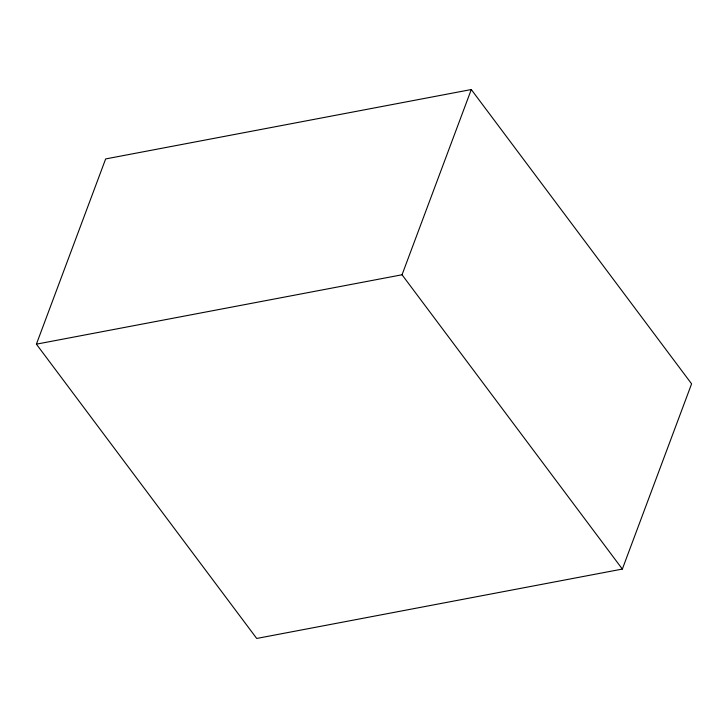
<?xml version="1.0" encoding="UTF-8"?>
<svg xmlns="http://www.w3.org/2000/svg" width="728" height="728" viewBox="0 0 728 728"><rect width="100%" height="100%" fill="white"/><g stroke="black" fill="none" stroke-linecap="round" stroke-linejoin="round"><path stroke-width="1.09" d="M36.4 344.162L105.651 158.931L471.289 89.544L691.6 383.838L622.349 569.069L256.711 638.456L36.4 344.162L402.038 274.774L471.289 89.544M402.038 274.774L622.349 569.069"/></g></svg>
